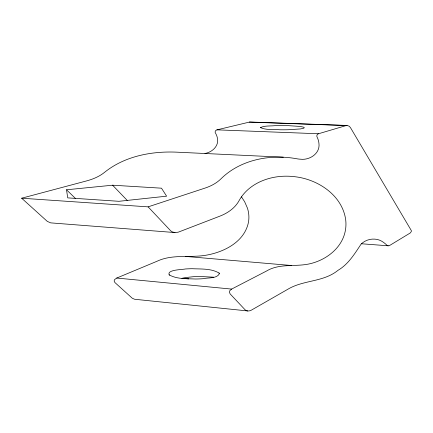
<?xml version="1.0" encoding="UTF-8"?>
<svg xmlns="http://www.w3.org/2000/svg" width="433" height="433" viewBox="0 0 433 433"><rect width="100%" height="100%" fill="white"/><g stroke="black" fill="none" stroke-linecap="round" stroke-linejoin="round"><path stroke-width="0.65" d="M347.05 125.435A1.423 0.438 4.3 0 0 346.211 125.554L318.195 133.846L317.21 134.593L316.821 135.805A26.965 8.287 4.3 0 0 317.124 137.115L317.584 138.138A166.218 51.089 4.3 0 1 318.937 143.41C320.344 153.482 309.644 160.367 300.524 159.203A9.201 2.825 4.3 0 1 296.724 158.759A32.242 9.91 4.3 0 0 283.323 157.206L176.323 152.145C151.269 151.106 124.661 156.216 104.699 172.22C99.455 176.512 93.068 179.159 86.573 180.913L21.65 198.211L47.305 221.398L50.688 222.871L175.013 232.559A2.755 0.844 4.3 0 0 175.69 232.586L178.472 232.099L219.785 216.186C227.59 213.188 235.016 208.127 239.092 200.641C248.255 183.982 268.032 176.079 286.359 176.188A21.715 6.674 4.3 0 1 295.739 176.826C318.461 179.684 342.178 195.467 345.648 219.482A374.015 114.956 4.3 0 1 345.502 229.734C342.638 248.028 325.6 260.726 308.258 264.114C294.429 266.831 279.29 263.356 266.549 271.015L231.623 289.087L229.826 290.678A27.198 8.357 4.3 0 0 229.393 292.08L230.134 293.915L245.089 309.784C246.718 311.381 249.419 311.246 251.297 310.185L289.444 288.335C304.821 279.978 323.884 281.861 338.027 270.311C348.397 264.206 354.584 253.879 361.019 244.223C364.548 240.607 369.722 238.74 374.751 239.124C379.681 239.287 383.871 242.155 387.199 245.522C387.979 245.922 388.958 245.895 389.711 245.435L410.284 232.954L411.296 231.514A25.455 7.826 4.3 0 0 411.312 230.556L350.4 127.519L349.177 126.203L347.055 125.446L250.274 122.025A1.748 0.536 4.3 0 0 249.278 122.122L216.706 129.922L215.407 130.847L215.12 132.06A21.726 6.679 4.3 0 0 215.466 133.066L215.997 134.057A133.272 40.962 4.3 0 1 217.555 139.155C218.633 146.652 211.683 152.297 204.939 153.504M241.446 196.831L244.65 201.74L247.411 208.056A296.204 91.038 4.3 0 1 248.353 222.773C244.098 242.388 223.271 252.509 205.074 255.373C189.075 257.824 172.063 254.063 156.887 261.315L116.737 278.046L114.68 279.539A21.91 6.733 4.3 0 0 114.22 280.535L114.274 281.531L115.026 282.646L132.303 298.256L134.495 299.214A2.419 0.742 4.3 0 0 135.161 299.311L247.692 310.948M21.65 198.211L148.113 206.86L205.182 188.036C211.028 186.098 216.641 183.143 221.03 178.775C237.273 162.738 260.92 156.161 283.323 157.222M66.525 189.784L112.585 185.2L161.493 188.187L166.608 196.181L118.913 201.302L67.716 197.87L66.525 189.784L75.407 198.384M249.267 122.117L346.189 125.548M216.982 129.846L318.434 133.759M361.485 243.768L388.185 245.798M185.654 256.433L291.479 265.499M183.283 278.37L188.723 278.879M175.013 232.559L172.475 231.964L170.743 230.865L148.113 206.86M116.737 278.046L231.623 289.087M213.713 277.185L199.694 276.476A41.373 12.714 4.3 0 0 192.918 276.747L185.66 277.569A30.9 9.499 4.3 0 0 181.876 278.343M169.054 274.803C176.897 279.274 186.612 278.592 195.37 279.009A42.997 13.212 4.3 0 0 203.326 278.684C208.154 277.434 216.765 278.863 219.396 273.732A10.116 3.107 4.3 0 0 218.979 272.996C211.06 268.341 201.096 269.158 192.209 268.714A43.051 13.234 4.3 0 0 185.351 268.98C182.694 269.689 165.953 269.591 169.39 275.134M112.585 185.2L127.232 200.409M218.974 272.996L219.287 273.331M260.471 127.573C266.198 130.311 273.661 129.202 280.032 129.781A75.006 23.052 4.3 0 0 288.302 129.732L300.285 128.947L303.36 128.357L304.372 127.719L303.333 127.08L299.777 126.42L288.383 125.657A72.977 22.429 4.3 0 0 274.717 125.684C270.04 126.182 264.758 125.521 260.471 127.573"/></g></svg>
